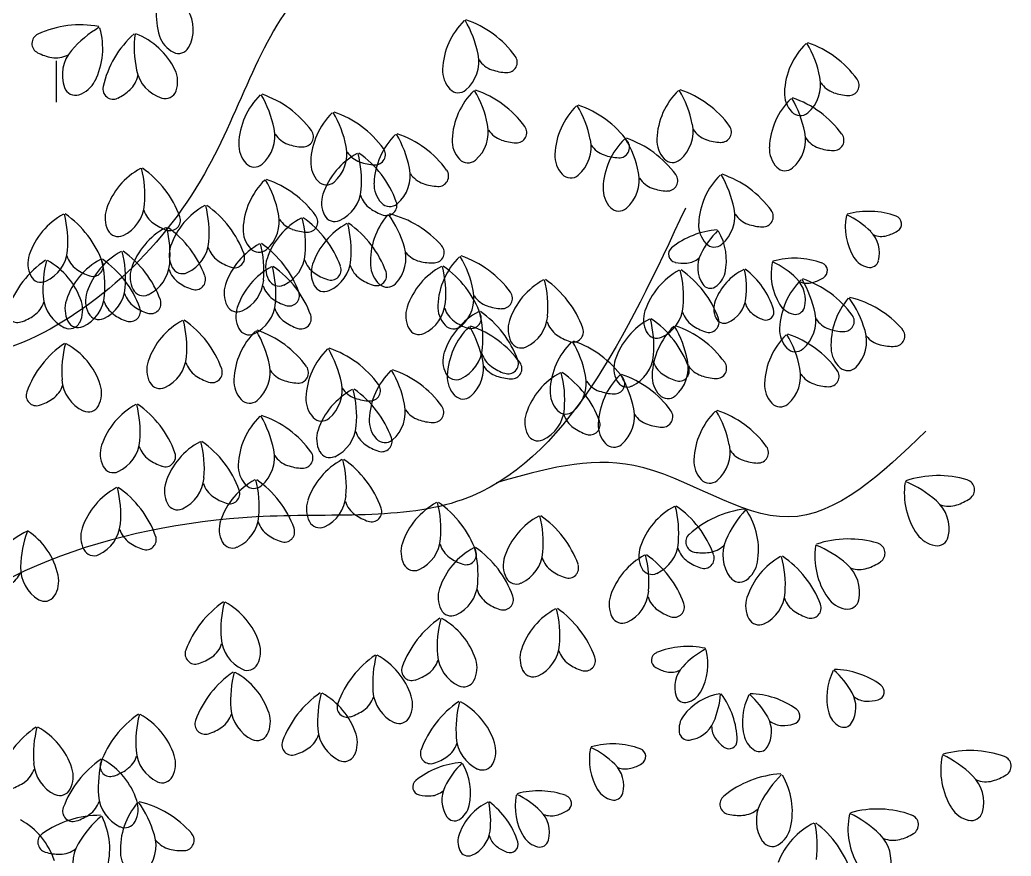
# Model space of a CAD drawing. Header units: millimetres. Extents: x 87938 to 265635, y 330093 to 434310.
# Drawn here: x 137250 to 138398, y 386472 to 387440 of the extents above; entities that cross this region are included whole.
import ezdxf

# ---------------------------------------------------------------- set-up
doc = ezdxf.new("R2010")
doc.units = ezdxf.units.MM

# ---------------------------------------------------------------- blocks, each defined once
blk = doc.blocks.new('A$C375B4AEE')
blk.add_line((8821.3, 5821.5), (8821.6, 5869.7))
for centre, radius, start, end in [((9020.6, 5923.5), 83.7, 154.4733, 197.621), ((8936.5, 5905.9), 43.4, 331.0307, 31.4092), ((9352.3, 5856.3), 83.7, 134.4245, 177.5723), ((9185.5, 5852.2), 126.8, 11.3604, 30.4932), ((9258.1, 5806), 117.2, 36.0049, 71.2807), ((8849, 5794), 117.2, 79.5426, 114.8184), ((8935, 5798.9), 126.8, 120.3301, 139.4629), ((8791.3, 5883.9), 83.7, 333.251, 16.3988), ((8804.8, 5889.6), 11.9, 114.8184, 243.748), ((8989.7, 5813.8), 117.2, 131.9815, 167.2572), ((9038.2, 5885), 126.8, 172.7689, 191.9017), ((8883.2, 5822.9), 83.7, 25.6899, 68.8377), ((8971.2, 5907.8), 31.8, 197.6211, 243.0365), ((8871.6, 5853.2), 43.4, 139.4629, 199.8414), ((8962.8, 5891.4), 13.3, 243.0365, 331.0308), ((9748.3, 5829.7), 83.7, 134.4245, 177.5723), ((9581.5, 5825.6), 126.8, 11.3604, 30.4932), ((9654.1, 5779.4), 117.2, 36.0049, 71.2807), ((8826, 5931.5), 58.9, 243.313, 260.2002), ((8821, 5902.6), 29.6, 260.2002, 297.0399), ((9267.3, 5868.6), 43.4, 310.982, 11.3604), ((9335.5, 5887.1), 29.6, 213.7834, 250.6231), ((9343.3, 5867.9), 11.9, 267.0753, 36.0051), ((8956.5, 5867.7), 43.4, 191.9017, 252.2802), ((8930, 5845.4), 31.8, 340.2745, 25.6899), ((9300.5, 5858.5), 31.8, 177.5723, 222.9878), ((9345.2, 5914.8), 58.9, 250.6231, 267.5103), ((8837.6, 5860.5), 31.8, 287.8356, 333.2509), ((8886.5, 5857.8), 29.6, 312.6391, 349.4788), ((9663.3, 5842), 43.4, 310.9819, 11.3604), ((9739.3, 5841.3), 11.9, 267.0755, 36.0051), ((8843.3, 5843), 13.3, 199.8412, 287.8355), ((8887, 5837), 11.9, 167.2572, 296.1869), ((8866.7, 5879.4), 58.9, 295.7519, 312.6391), ((8947.4, 5839.1), 13.3, 252.2802, 340.2746), ((9287, 5845.9), 13.3, 222.9877, 310.9819), ((9363.4, 5775), 83.7, 134.4245, 177.5723), ((9196.5, 5770.8), 126.8, 11.3604, 30.4932), ((9269.1, 5724.6), 117.2, 36.0049, 71.2807), ((9600.5, 5775.5), 83.7, 134.4245, 177.5723), ((9433.7, 5771.3), 126.8, 11.3604, 30.4932), ((9506.3, 5725.1), 117.2, 36.0049, 71.2807), ((9731.5, 5860.6), 29.6, 213.7834, 250.6231), ((9116.1, 5770.2), 83.7, 134.4245, 177.5723), ((8949.2, 5766), 126.8, 11.3604, 30.4932), ((9021.9, 5719.8), 117.2, 36.0049, 71.2807), ((9730.9, 5765.9), 83.7, 134.4245, 177.5723), ((9696.5, 5831.9), 31.8, 177.5723, 222.9878), ((9564, 5761.8), 126.8, 11.3604, 30.4932), ((9636.6, 5715.6), 117.2, 36.0049, 71.2807), ((9741.2, 5888.2), 58.9, 250.6231, 267.5103), ((9482.4, 5757.6), 83.7, 134.4245, 177.5723), ((9315.5, 5753.5), 126.8, 11.3604, 30.4932), ((9388.2, 5707.3), 117.2, 36.0049, 71.2807), ((9199.5, 5749.5), 83.7, 134.4245, 177.5723), ((9032.7, 5745.3), 126.8, 11.3604, 30.4932), ((9105.3, 5699.1), 117.2, 36.0049, 71.2807), ((9683, 5819.4), 13.3, 222.9877, 310.982), ((9031.1, 5782.5), 43.4, 310.9819, 11.3604), ((9107.1, 5781.7), 11.9, 267.0754, 36.005), ((9278.3, 5787.3), 43.4, 310.982, 11.3604), ((9346.5, 5805.8), 29.6, 213.7834, 250.6231), ((9354.3, 5786.5), 11.9, 267.0753, 36.0051), ((9515.5, 5787.8), 43.4, 310.9819, 11.3604), ((9583.7, 5806.3), 29.6, 213.7834, 250.6231), ((9591.5, 5787), 11.9, 267.0755, 36.0051), ((9099.3, 5801), 29.6, 213.7834, 250.6231), ((9272.9, 5724.4), 83.7, 134.4245, 177.5723), ((9106, 5720.3), 126.8, 11.3604, 30.4932), ((9178.6, 5674.1), 117.2, 36.0049, 71.2807), ((9311.5, 5777.2), 31.8, 177.5723, 222.9878), ((9356.3, 5833.4), 58.9, 250.6231, 267.5103), ((9397.4, 5769.9), 43.4, 310.982, 11.3604), ((9538.2, 5719.2), 83.7, 134.4245, 177.5723), ((9371.4, 5715), 126.8, 11.3604, 30.4932), ((9444, 5668.8), 117.2, 36.0049, 71.2807), ((9548.7, 5777.7), 31.8, 177.5723, 222.9878), ((9593.4, 5833.9), 58.9, 250.6231, 267.5103), ((9645.8, 5778.2), 43.4, 310.9819, 11.3604), ((9714, 5796.7), 29.6, 213.7834, 250.6231), ((9721.8, 5777.5), 11.9, 267.0755, 36.0051), ((9064.3, 5772.4), 31.8, 177.5723, 222.9877), ((9109, 5828.6), 58.9, 250.6231, 267.5103), ((9114.5, 5761.8), 43.4, 310.9819, 11.3604), ((9190.5, 5761), 11.9, 267.0753, 36.0051), ((9465.6, 5788.4), 29.6, 213.7834, 250.6231), ((9473.4, 5769.2), 11.9, 267.0755, 36.0051), ((9679, 5768.1), 31.8, 177.5723, 222.9878), ((9723.8, 5824.4), 58.9, 250.6231, 267.5103), ((9209.4, 5688.5), 83.7, 118.3446, 161.4923), ((9182.7, 5780.3), 29.6, 213.7834, 250.6231), ((9047.9, 5730.8), 126.8, 355.2805, 14.4133), ((9104.9, 5666.3), 117.2, 19.925, 55.2007), ((9298, 5764.6), 13.3, 222.9877, 310.9819), ((9430.6, 5759.8), 31.8, 177.5723, 222.9878), ((9475.3, 5816.1), 58.9, 250.6231, 267.5103), ((9535.2, 5765.1), 13.3, 222.9877, 310.982), ((8958.6, 5671.2), 83.7, 118.3446, 161.4923), ((8797.1, 5713.5), 126.8, 355.2805, 14.4133), ((8854.1, 5649), 117.2, 19.925, 55.2007), ((9050.8, 5759.8), 13.3, 222.9876, 310.9819), ((9147.7, 5751.7), 31.8, 177.5723, 222.9877), ((9192.4, 5807.9), 58.9, 250.6231, 267.5103), ((9187.8, 5736.7), 43.4, 310.982, 11.3604), ((9263.8, 5736), 11.9, 267.0753, 36.0051), ((9665.5, 5755.5), 13.3, 222.9877, 310.982), ((9121.2, 5671.5), 83.7, 134.4245, 177.5723), ((8954.3, 5667.3), 126.8, 11.3604, 30.4932), ((9027, 5621.2), 117.2, 36.0049, 71.2807), ((9256, 5755.3), 29.6, 213.7834, 250.6231), ((9417.1, 5747.2), 13.3, 222.9877, 310.9819), ((9453.2, 5731.5), 43.4, 310.9819, 11.3604), ((9521.4, 5750), 29.6, 213.7834, 250.6231), ((9529.2, 5730.7), 11.9, 267.0755, 36.0051), ((9649, 5677.5), 83.7, 134.4245, 177.5723), ((9482.1, 5673.4), 126.8, 11.3604, 30.4932), ((9554.8, 5627.2), 117.2, 36.0049, 71.2807), ((9134.2, 5739.1), 13.3, 222.9876, 310.9819), ((9131.1, 5723.9), 43.4, 294.902, 355.2805), ((9221, 5726.6), 31.8, 177.5723, 222.9878), ((9265.8, 5782.9), 58.9, 250.6231, 267.5103), ((9486.4, 5721.4), 31.8, 177.5723, 222.9878), ((9531.1, 5777.6), 58.9, 250.6231, 267.5103), ((9160.2, 5705), 31.8, 161.4923, 206.9078), ((9201.8, 5722.8), 29.6, 197.7034, 234.5432), ((8909.4, 5687.7), 31.8, 161.4923, 206.9078), ((8880.2, 5706.6), 43.4, 294.902, 355.2805), ((8950.9, 5705.5), 29.6, 197.7034, 234.5432), ((9033, 5628.2), 83.7, 118.3446, 161.4923), ((8871.5, 5670.4), 126.8, 355.2805, 14.4133), ((8928.5, 5605.9), 117.2, 19.925, 55.2007), ((9218.8, 5746.7), 58.9, 234.5431, 251.4304), ((9207.5, 5714.1), 13.3, 222.9877, 310.9819), ((9203.9, 5702.2), 11.9, 250.9954, 19.9249), ((9472.9, 5708.8), 13.3, 222.9877, 310.982), ((9563.9, 5689.8), 43.4, 310.9819, 11.3604), ((8869.2, 5618.2), 83.7, 118.3446, 161.4923), ((8707.7, 5660.4), 126.8, 355.2804, 14.4133), ((8764.7, 5595.9), 117.2, 19.925, 55.2007), ((8953.1, 5684.8), 11.9, 250.9953, 19.9249), ((9036.2, 5683.8), 43.4, 310.9819, 11.3604), ((9144.7, 5613.8), 83.7, 118.3446, 161.4923), ((9104.4, 5702.3), 29.6, 213.7834, 250.6231), ((8983.2, 5656.1), 126.8, 355.2804, 14.4133), ((9040.2, 5591.6), 117.2, 19.925, 55.2008), ((9112.2, 5683), 11.9, 267.0754, 36.005), ((9143.8, 5696.7), 13.3, 206.9077, 294.902), ((9268.7, 5636.8), 83.7, 139.5157, 182.6636), ((9102.9, 5617.8), 126.8, 16.4517, 35.5845), ((9179.4, 5578.3), 117.2, 41.0962, 76.3719), ((9632.2, 5708.3), 29.6, 213.7834, 250.6231), ((9639.9, 5689.1), 11.9, 267.0755, 36.0051), ((9802.1, 5677), 66.9, 168.5702, 211.718), ((9693.5, 5599.4), 101.5, 45.5062, 64.6389), ((9762.3, 5601.4), 93.8, 70.1507, 105.4264), ((9790.9, 5680.6), 9.54, 301.2212, 70.1508), ((8987.6, 5602.6), 83.7, 118.3446, 161.4923), ((8967.9, 5729.4), 58.9, 234.5431, 251.4303), ((8826.2, 5644.9), 126.8, 355.2805, 14.4133), ((8883.2, 5580.4), 117.2, 19.925, 55.2007), ((9069.4, 5673.7), 31.8, 177.5723, 222.9877), ((9114.1, 5729.9), 58.9, 250.6231, 267.5103), ((9197.5, 5607.3), 83.7, 118.3446, 161.4923), ((9036, 5649.6), 126.8, 355.2805, 14.4133), ((9093, 5585.1), 117.2, 19.925, 55.2007), ((9592.9, 5580), 93.8, 93.6396, 128.9154), ((9597.1, 5679.7), 31.8, 177.5723, 222.9878), ((9641.9, 5736), 58.9, 250.6231, 267.5103), ((8892.9, 5679.3), 13.3, 206.9077, 294.9021), ((9658.7, 5600.5), 101.5, 134.427, 153.5598), ((9530.6, 5638.4), 66.9, 347.348, 30.4958), ((9740.2, 5647), 34.7, 345.1277, 45.5062), ((9777.1, 5689.9), 23.7, 247.9292, 284.7688), ((9771.1, 5712.6), 47.1, 284.7688, 301.656), ((8983.8, 5644.7), 31.8, 161.4923, 206.9078), ((8954.7, 5663.6), 43.4, 294.902, 355.2805), ((9025.4, 5662.5), 29.6, 197.7034, 234.5432), ((9096.5, 5583.8), 83.7, 118.3446, 161.4923), ((9055.9, 5661.1), 13.3, 222.9876, 310.9819), ((8935, 5626.1), 126.8, 355.2805, 14.4133), ((8992, 5561.6), 117.2, 19.925, 55.2007), ((9182.9, 5641.5), 43.4, 316.0732, 16.4518), ((9258.7, 5647.5), 11.9, 272.1667, 41.0958), ((9540, 5645.5), 9.54, 128.9153, 257.8448), ((9583.6, 5667.1), 13.3, 222.9877, 310.982), ((8820, 5634.7), 31.8, 161.4923, 206.9078), ((8790.9, 5653.6), 43.4, 294.902, 355.2806), ((8912.2, 5565.8), 83.7, 118.3446, 161.4923), ((8861.6, 5652.5), 29.6, 197.7032, 234.5431), ((8936.1, 5575), 83.7, 118.3446, 161.4923), ((8750.7, 5608), 126.8, 355.2805, 14.4133), ((8807.7, 5543.5), 117.2, 19.925, 55.2007), ((8774.6, 5617.2), 126.8, 355.2805, 14.4133), ((8831.6, 5552.7), 117.2, 19.925, 55.2007), ((9027.5, 5641.8), 11.9, 250.9953, 19.9249), ((9095.5, 5630.3), 31.8, 161.4923, 206.9078), ((9066.4, 5649.2), 43.4, 294.902, 355.2806), ((9137.1, 5648.1), 29.6, 197.7035, 234.5431), ((9119.2, 5642.7), 43.4, 294.902, 355.2805), ((9249.3, 5666), 29.6, 218.8745, 255.7144), ((9346.8, 5582.8), 83.7, 134.4245, 177.5723), ((9179.9, 5578.7), 126.8, 11.3605, 30.4932), ((9252.6, 5532.5), 117.2, 36.0049, 71.2807), ((9550, 5658.8), 23.7, 274.2972, 311.1369), ((9598.9, 5630.2), 34.7, 153.5598, 213.9383), ((9676.4, 5547.1), 93.8, 70.1507, 105.4264), ((9766.8, 5655.2), 25.4, 211.718, 257.1334), ((8875, 5541.9), 117.2, 124.4099, 159.6857), ((8932.5, 5606), 126.8, 165.1974, 184.3302), ((8770.7, 5564.8), 83.7, 18.1183, 61.2661), ((8878.6, 5676.3), 58.9, 234.5431, 251.4303), ((8863.7, 5631.8), 11.9, 250.9955, 19.9253), ((8938.4, 5619.1), 31.8, 161.4923, 206.9078), ((8909.3, 5638), 43.4, 294.902, 355.2806), ((8980, 5636.9), 29.6, 197.7035, 234.5431), ((8967.3, 5636.3), 13.3, 206.9077, 294.9021), ((9042.4, 5686.3), 58.9, 234.5431, 251.4304), ((9110.2, 5557.3), 83.7, 118.3446, 161.4923), ((8948.7, 5599.6), 126.8, 355.2805, 14.4133), ((9005.7, 5535.1), 117.2, 19.925, 55.2007), ((9148.3, 5623.8), 31.8, 161.4923, 206.9078), ((9139.2, 5627.4), 11.9, 250.9956, 19.9253), ((9189.9, 5641.6), 29.6, 197.7034, 234.5432), ((9216.9, 5634.3), 31.8, 182.6636, 228.0789), ((9307, 5557.7), 83.7, 118.3446, 161.4923), ((9256.5, 5694.4), 58.9, 255.7143, 272.6015), ((9145.6, 5599.9), 126.8, 355.2805, 14.4133), ((9202.6, 5535.4), 117.2, 19.925, 55.2007), ((9548.3, 5682.1), 47.1, 257.41, 274.2972), ((9647.1, 5567.8), 66.9, 116.1314, 159.2792), ((9519.3, 5606.5), 101.5, 353.0673, 12.2001), ((9562.9, 5553.2), 93.8, 17.7117, 52.9875), ((9716.1, 5622.8), 66.9, 168.5702, 211.718), ((9607.5, 5545.1), 101.5, 45.5062, 64.6389), ((9705, 5626.4), 9.54, 301.2212, 70.1508), ((9763.5, 5640.8), 10.7, 257.1336, 345.1276), ((8803.5, 5626.3), 13.3, 206.908, 294.9021), ((8982.2, 5616.2), 11.9, 250.9955, 19.9253), ((9154.1, 5672), 58.9, 234.5431, 251.4304), ((9206.9, 5665.5), 58.9, 234.5431, 251.4304), ((9192, 5621), 11.9, 250.9954, 19.9249), ((9321, 5519.9), 117.2, 19.925, 55.2007), ((9582.5, 5553.3), 83.7, 118.3446, 161.4923), ((9421.1, 5595.6), 126.8, 355.2805, 14.4133), ((9478.1, 5531.1), 117.2, 19.925, 55.2007), ((9571.1, 5629.4), 25.4, 301.9326, 347.3479), ((9654.3, 5592.7), 34.7, 345.1277, 45.5062), ((9575.9, 5552.1), 126.8, 11.3605, 30.4933), ((9648.5, 5505.9), 117.2, 36.0049, 71.2807), ((9685.2, 5658.3), 47.1, 284.7688, 301.656), ((8857.8, 5610.3), 43.4, 294.902, 355.2805), ((8922, 5610.8), 13.3, 206.908, 294.9021), ((8997, 5660.8), 58.9, 234.5431, 251.4304), ((9047.3, 5600.3), 31.8, 161.4923, 206.9078), ((9018.2, 5619.2), 43.4, 294.902, 355.2805), ((9088.9, 5618.1), 29.6, 197.7034, 234.5432), ((9079, 5622), 13.3, 206.908, 294.902), ((9131.8, 5615.5), 13.3, 206.9077, 294.902), ((9204.6, 5620.6), 13.3, 228.079, 316.0733), ((9425.5, 5542.1), 83.7, 118.3446, 161.4923), ((9264, 5584.4), 126.8, 355.2805, 14.4133), ((9578.9, 5616.8), 10.7, 213.9381, 301.9324), ((9742.8, 5556.2), 83.7, 134.4245, 177.5723), ((9691.2, 5635.6), 23.7, 247.9292, 284.7688), ((8849.3, 5599.7), 43.4, 184.3302, 244.7087), ((8833.9, 5601.2), 43.4, 294.902, 355.2806), ((8886.9, 5591.4), 31.8, 161.4923, 206.9078), ((8928.5, 5609.2), 29.6, 197.7034, 234.5432), ((9105.9, 5642), 58.9, 234.5431, 251.4304), ((9091, 5597.5), 11.9, 250.9953, 19.9249), ((9261.7, 5595.1), 43.4, 310.982, 11.3605), ((9330, 5613.6), 29.6, 213.7835, 250.623), ((9337.7, 5594.4), 11.9, 267.0753, 36.0051), ((9585.6, 5598.4), 34.7, 292.6888, 353.0673), ((9802.3, 5540.1), 83.7, 139.5158, 182.6636), ((9636.5, 5521.2), 126.8, 16.4517, 35.5845), ((9713, 5481.6), 117.2, 41.0962, 76.3719), ((8776.3, 5578.4), 11.9, 159.6854, 288.6153), ((8778.6, 5599.1), 29.6, 305.0674, 341.9073), ((8863, 5582.3), 31.8, 161.4923, 206.9078), ((8820, 5581), 31.8, 332.7028, 18.1184), ((8904.6, 5600.1), 29.6, 197.7035, 234.5431), ((8906.7, 5579.4), 11.9, 250.9955, 19.9253), ((8945.5, 5633.1), 58.9, 234.5431, 251.4303), ((8930.6, 5588.6), 11.9, 250.9953, 19.9249), ((9030.8, 5592), 13.3, 206.9077, 294.9021), ((9061, 5573.8), 31.8, 161.4923, 206.9078), ((9031.9, 5592.7), 43.4, 294.902, 355.2806), ((9102.6, 5591.6), 29.6, 197.7035, 234.5431), ((9257.8, 5574.2), 31.8, 161.4923, 206.9078), ((9228.7, 5593.1), 43.4, 294.902, 355.2805), ((9294.9, 5585), 31.8, 177.5724, 222.9878), ((9299.4, 5592), 29.6, 197.7034, 234.5432), ((9339.7, 5641.3), 58.9, 250.6231, 267.5103), ((9504.2, 5588.7), 43.4, 294.902, 355.2805), ((9608.3, 5582.4), 25.4, 159.2791, 204.6945), ((9642.1, 5595.4), 23.7, 195.4903, 232.3299), ((9643.1, 5578.8), 9.54, 248.7821, 17.7116), ((9680.8, 5600.9), 25.4, 211.718, 257.1334), ((9677.5, 5586.6), 10.7, 257.1336, 345.1276), ((8761.7, 5623), 58.9, 288.1803, 305.0675), ((8870.5, 5583.1), 13.3, 206.9077, 294.9021), ((8921.6, 5623.9), 58.9, 234.5431, 251.4304), ((9104.7, 5570.9), 11.9, 250.9956, 19.9253), ((9350, 5505.3), 83.7, 118.3446, 161.4923), ((9301.6, 5571.3), 11.9, 250.9954, 19.9249), ((9188.6, 5547.5), 126.8, 355.2805, 14.4133), ((9245.6, 5483), 117.2, 19.925, 55.2007), ((9347.2, 5577.5), 43.4, 294.902, 355.2805), ((9548.1, 5496.8), 83.7, 118.3446, 161.4923), ((9533.3, 5569.8), 31.8, 161.4923, 206.9078), ((9386.6, 5539.1), 126.8, 355.2805, 14.4133), ((9443.6, 5474.6), 117.2, 19.925, 55.2007), ((9574.9, 5587.6), 29.6, 197.7034, 234.5431), ((9577.1, 5566.9), 11.9, 250.9954, 19.925), ((9594.9, 5576.3), 10.7, 204.6944, 292.6889), ((9656.4, 5613.9), 47.1, 232.33, 249.2172), ((9657.7, 5568.5), 43.4, 310.9819, 11.3605), ((9725.9, 5587.1), 29.6, 213.7835, 250.623), ((9733.7, 5567.8), 11.9, 267.0755, 36.0051), ((8836.4, 5572.5), 13.3, 244.7085, 332.7027), ((8846.5, 5573.9), 13.3, 206.908, 294.9021), ((9007, 5495.1), 83.7, 118.3446, 161.4923), ((8845.6, 5537.3), 126.8, 355.2805, 14.4133), ((8902.6, 5472.8), 117.2, 19.925, 55.2007), ((9044.6, 5565.5), 13.3, 206.908, 294.9021), ((9119.6, 5615.5), 58.9, 234.5431, 251.4304), ((9241.4, 5565.8), 13.3, 206.9077, 294.902), ((9281.4, 5572.4), 13.3, 222.988, 310.9819), ((9357.8, 5501.5), 83.7, 134.4245, 177.5723), ((9316.4, 5615.8), 58.9, 234.5431, 251.4304), ((9190.9, 5497.3), 126.8, 11.3605, 30.4933), ((9263.6, 5451.2), 117.2, 36.0049, 71.2807), ((9376.3, 5558.6), 31.8, 161.4923, 206.9078), ((9417.9, 5576.4), 29.6, 197.7034, 234.5432), ((9420, 5555.7), 11.9, 250.9954, 19.9249), ((9595, 5502), 83.7, 134.4245, 177.5723), ((9428.1, 5497.8), 126.8, 11.3605, 30.4933), ((9500.7, 5451.6), 117.2, 36.0049, 71.2807), ((9591.9, 5611.5), 58.9, 234.5431, 251.4304), ((9690.9, 5558.4), 31.8, 177.5724, 222.9878), ((9735.7, 5614.7), 58.9, 250.6231, 267.5103), ((9792.3, 5550.8), 11.9, 272.1665, 41.0962), ((9110.5, 5496.7), 83.7, 134.4245, 177.5723), ((8943.7, 5492.5), 126.8, 11.3605, 30.4933), ((9016.3, 5446.4), 117.2, 36.0049, 71.2807), ((9434.9, 5600.3), 58.9, 234.5431, 251.4304), ((9516.9, 5561.5), 13.3, 206.9076, 294.9022), ((9725.3, 5492.4), 83.7, 134.4245, 177.5723), ((9558.4, 5488.3), 126.8, 11.3605, 30.4933), ((9631.1, 5442.1), 117.2, 36.0049, 71.2807), ((9716.5, 5544.8), 43.4, 316.0732, 16.4517), ((9782.8, 5569.3), 29.6, 218.8746, 255.7143), ((8896.8, 5445.5), 117.2, 124.4099, 159.6857), ((8954.3, 5509.6), 126.8, 165.1974, 184.3302), ((8792.5, 5468.4), 83.7, 18.1183, 61.2661), ((9194, 5476), 83.7, 134.4245, 177.5723), ((9027.1, 5471.8), 126.8, 11.3605, 30.4933), ((9099.7, 5425.6), 117.2, 36.0049, 71.2807), ((9271.7, 5540.7), 43.4, 294.902, 355.2805), ((9359.8, 5550.2), 13.3, 206.9077, 294.902), ((9476.8, 5484.1), 83.7, 134.4245, 177.5723), ((9310, 5480), 126.8, 11.3605, 30.4933), ((9382.6, 5433.8), 117.2, 36.0049, 71.2807), ((9677.4, 5545.9), 13.3, 222.988, 310.982), ((9750.5, 5537.7), 31.8, 182.6635, 228.079), ((9790.1, 5597.7), 58.9, 255.7144, 272.6015), ((8928.7, 5530.4), 43.4, 294.902, 355.2806), ((9300.8, 5521.8), 31.8, 161.4923, 206.9078), ((9342.4, 5539.6), 29.6, 197.7034, 234.5432), ((9469.8, 5532.2), 43.4, 294.902, 355.2805), ((8957.8, 5511.5), 31.8, 161.4923, 206.9078), ((8999.4, 5529.3), 29.6, 197.7035, 234.5431), ((9001.6, 5508.7), 11.9, 250.9955, 19.9253), ((9025.5, 5509), 43.4, 310.9819, 11.3605), ((9101.5, 5508.2), 11.9, 267.0753, 36.0051), ((9272.8, 5513.8), 43.4, 310.982, 11.3605), ((9341, 5532.3), 29.6, 213.7835, 250.623), ((9359.4, 5563.4), 58.9, 234.5431, 251.4304), ((9344.6, 5518.9), 11.9, 250.9954, 19.9249), ((9348.7, 5513), 11.9, 267.0753, 36.0051), ((9498.9, 5513.3), 31.8, 161.4923, 206.9078), ((9540.4, 5531.1), 29.6, 197.7034, 234.5431), ((9509.9, 5514.3), 43.4, 310.9819, 11.3605), ((9542.6, 5510.4), 11.9, 250.9954, 19.925), ((9578.1, 5532.8), 29.6, 213.7835, 250.623), ((9585.9, 5513.5), 11.9, 267.0755, 36.0051), ((9640.2, 5504.7), 43.4, 310.9819, 11.3605), ((9738.2, 5524), 13.3, 228.0789, 316.0734), ((9016.4, 5553.2), 58.9, 234.5431, 251.4304), ((9093.7, 5527.5), 29.6, 213.7835, 250.623), ((9267.3, 5450.9), 83.7, 134.4245, 177.5723), ((9100.4, 5446.8), 126.8, 11.3605, 30.4933), ((9173.1, 5400.6), 117.2, 36.0049, 71.2807), ((9284.4, 5513.4), 13.3, 206.9077, 294.902), ((9305.9, 5503.7), 31.8, 177.5724, 222.9878), ((9350.7, 5560), 58.9, 250.6231, 267.5103), ((9444.9, 5434.6), 83.7, 118.3446, 161.4924), ((9283.4, 5476.8), 126.8, 355.2805, 14.4133), ((9340.4, 5412.3), 117.2, 19.925, 55.2007), ((9391.8, 5496.4), 43.4, 310.9819, 11.3605), ((9532.7, 5445.7), 83.7, 134.4245, 177.5723), ((9467.8, 5495.7), 11.9, 267.0755, 36.0051), ((9365.8, 5441.5), 126.8, 11.3605, 30.4933), ((9438.4, 5395.3), 117.2, 36.0049, 71.2807), ((9543.1, 5504.2), 31.8, 177.5724, 222.9878), ((9557.4, 5555), 58.9, 234.5431, 251.4304), ((9587.9, 5560.4), 58.9, 250.6231, 267.5103), ((9708.5, 5523.2), 29.6, 213.7835, 250.623), ((9716.2, 5504), 11.9, 267.0755, 36.0051), ((8800.4, 5502.7), 29.6, 305.0674, 341.9073), ((8871, 5503.3), 43.4, 184.3302, 244.7087), ((8841.8, 5484.6), 31.8, 332.7028, 18.1184), ((8941.4, 5503.2), 13.3, 206.908, 294.9021), ((9058.7, 5498.9), 31.8, 177.5724, 222.9877), ((9103.4, 5555.2), 58.9, 250.6231, 267.5103), ((9108.9, 5488.3), 43.4, 310.982, 11.3605), ((9177.1, 5506.8), 29.6, 213.7835, 250.623), ((9184.9, 5487.5), 11.9, 267.0753, 36.0051), ((9460, 5514.9), 29.6, 213.7835, 250.623), ((9482.4, 5505), 13.3, 206.9076, 294.9022), ((9673.4, 5494.6), 31.8, 177.5724, 222.9878), ((9718.2, 5550.9), 58.9, 250.6231, 267.5103), ((8798.1, 5482), 11.9, 159.6854, 288.6153), ((8783.5, 5526.6), 58.9, 288.1803, 305.0675), ((9142.1, 5478.2), 31.8, 177.5724, 222.9878), ((9203.8, 5415.1), 83.7, 118.3446, 161.4923), ((9042.4, 5457.3), 126.8, 355.2805, 14.4133), ((9099.4, 5392.8), 117.2, 19.925, 55.2007), ((9186.9, 5534.4), 58.9, 250.6231, 267.5103), ((9292.5, 5491.1), 13.3, 222.988, 310.9819), ((9425, 5486.3), 31.8, 177.5724, 222.9878), ((9469.7, 5542.6), 58.9, 250.6231, 267.5103), ((9529.6, 5491.6), 13.3, 222.988, 310.982), ((8858.2, 5476.1), 13.3, 244.7085, 332.7027), ((8953, 5397.7), 83.7, 118.3446, 161.4923), ((8791.5, 5440), 126.8, 355.2805, 14.4133), ((8848.5, 5375.5), 117.2, 19.925, 55.2007), ((9045.2, 5486.3), 13.3, 222.9879, 310.9819), ((9182.2, 5463.2), 43.4, 310.982, 11.3605), ((9258.2, 5462.5), 11.9, 267.0753, 36.0051), ((9659.9, 5482), 13.3, 222.988, 310.982), ((9115.6, 5398), 83.7, 134.4245, 177.5723), ((8948.8, 5393.9), 126.8, 11.3605, 30.4933), ((9021.4, 5347.7), 117.2, 36.0049, 71.2807), ((9128.6, 5465.6), 13.3, 222.988, 310.9819), ((9250.5, 5481.8), 29.6, 213.7835, 250.623), ((9395.7, 5451), 31.8, 161.4924, 206.9078), ((9366.6, 5469.9), 43.4, 294.902, 355.2805), ((9411.5, 5473.7), 13.3, 222.988, 310.982), ((9437.3, 5468.8), 29.6, 197.7034, 234.5431), ((9447.6, 5458), 43.4, 310.9819, 11.3605), ((9515.8, 5476.5), 29.6, 213.7835, 250.623), ((9523.6, 5457.2), 11.9, 267.0755, 36.0051), ((9643.4, 5404), 83.7, 134.4245, 177.5723), ((9476.5, 5399.9), 126.8, 11.3605, 30.4933), ((9549.2, 5353.7), 117.2, 36.0049, 71.2807), ((9125.5, 5450.4), 43.4, 294.902, 355.2806), ((9215.4, 5453.1), 31.8, 177.5724, 222.9878), ((9260.2, 5509.4), 58.9, 250.6231, 267.5103), ((9454.3, 5492.7), 58.9, 234.5431, 251.4303), ((9439.4, 5448.2), 11.9, 250.9954, 19.9249), ((9480.8, 5447.9), 31.8, 177.5724, 222.9878), ((9525.6, 5504.1), 58.9, 250.6231, 267.5103), ((9154.6, 5431.5), 31.8, 161.4923, 206.9078), ((9196.2, 5449.3), 29.6, 197.7035, 234.5431), ((9198.4, 5428.7), 11.9, 250.9956, 19.9253), ((9379.2, 5442.7), 13.3, 206.9079, 294.9019), ((8903.8, 5414.2), 31.8, 161.4923, 206.9078), ((8874.7, 5433.1), 43.4, 294.902, 355.2806), ((8945.4, 5432), 29.6, 197.7035, 234.5431), ((9027.4, 5354.7), 83.7, 118.3446, 161.4923), ((8865.9, 5397), 126.8, 355.2805, 14.4133), ((8922.9, 5332.4), 117.2, 19.925, 55.2007), ((9213.2, 5473.2), 58.9, 234.5431, 251.4304), ((9201.9, 5440.6), 13.3, 222.988, 310.9819), ((9467.3, 5435.3), 13.3, 222.988, 310.982), ((9558.4, 5416.3), 43.4, 310.9819, 11.3605), ((9634.4, 5415.6), 11.9, 267.0755, 36.0051), ((8947.5, 5411.3), 11.9, 250.9955, 19.9253), ((9030.6, 5410.3), 43.4, 310.9819, 11.3605), ((9098.8, 5428.8), 29.6, 213.7835, 250.623), ((9106.6, 5409.6), 11.9, 267.0753, 36.0051), ((9138.2, 5423.2), 13.3, 206.908, 294.902), ((9626.6, 5434.8), 29.6, 213.7835, 250.623), ((8887.3, 5405.8), 13.3, 206.908, 294.9021), ((8962.4, 5455.9), 58.9, 234.5431, 251.4304), ((9063.8, 5400.2), 31.8, 177.5724, 222.9877), ((9108.5, 5456.5), 58.9, 250.6231, 267.5103), ((9191.9, 5333.9), 83.7, 118.3446, 161.4923), ((9030.4, 5376.1), 126.8, 355.2805, 14.4133), ((9087.4, 5311.6), 117.2, 19.925, 55.2007), ((9591.6, 5406.2), 31.8, 177.5724, 222.9878), ((9636.3, 5462.5), 58.9, 250.6231, 267.5103), ((8949.1, 5390.1), 43.4, 294.902, 355.2806), ((9842.6, 5271.9), 117.2, 73.1781, 108.4538), ((8930.5, 5301.5), 83.7, 118.3446, 161.4923), ((8769.1, 5343.7), 126.8, 355.2805, 14.4133), ((8826.1, 5279.2), 117.2, 19.925, 55.2007), ((8978.2, 5371.2), 31.8, 161.4923, 206.9078), ((9019.8, 5389), 29.6, 197.7035, 234.5431), ((9090.9, 5310.4), 83.7, 118.3446, 161.4923), ((9050.3, 5387.6), 13.3, 222.9879, 310.9819), ((8929.5, 5352.6), 126.8, 355.2805, 14.4133), ((8986.5, 5288.1), 117.2, 19.925, 55.2007), ((9578.1, 5393.6), 13.3, 222.988, 310.982), ((9887.3, 5368.9), 83.7, 171.5976, 214.7454), ((9756.8, 5264.8), 126.8, 48.5335, 67.6664), ((9873.1, 5372.7), 11.9, 304.2488, 73.178), ((9036.8, 5412.9), 58.9, 234.5431, 251.4304), ((9021.9, 5368.3), 11.9, 250.9955, 19.9253), ((9113.6, 5369.2), 43.4, 294.902, 355.2806), ((8961.7, 5362.8), 13.3, 206.908, 294.9021), ((9142.7, 5350.3), 31.8, 161.4923, 206.9078), ((9184.3, 5368.1), 29.6, 197.7035, 234.5431), ((9301.5, 5284.2), 83.7, 118.3446, 161.4923), ((9140, 5326.4), 126.8, 355.2805, 14.4133), ((9197, 5261.9), 117.2, 19.925, 55.2007), ((9577, 5279.8), 83.7, 118.3446, 161.4923), ((9415.5, 5322.1), 126.8, 355.2805, 14.4133), ((9472.5, 5257.6), 117.2, 19.925, 55.2007), ((9812.1, 5327.4), 43.4, 348.155, 48.5335), ((9855.3, 5383.3), 29.6, 250.9565, 287.7963), ((9846.3, 5411.2), 58.9, 287.7962, 304.6835), ((9012.6, 5345.7), 43.4, 294.902, 355.2806), ((9201.3, 5392), 58.9, 234.5431, 251.4304), ((9186.4, 5347.5), 11.9, 250.9956, 19.9253), ((9419.9, 5268.6), 83.7, 118.3446, 161.4923), ((9258.5, 5310.9), 126.8, 355.2805, 14.4133), ((9315.5, 5246.4), 117.2, 19.925, 55.2007), ((9632.6, 5233.9), 117.2, 96.667, 131.9428), ((9713.3, 5264), 126.8, 137.4545, 156.5873), ((9551, 5302.8), 83.7, 350.3754, 33.5232), ((8852.2, 5336.9), 43.4, 294.902, 355.2806), ((9041.7, 5326.8), 31.8, 161.4923, 206.9078), ((9083.3, 5344.6), 29.6, 197.7035, 234.5431), ((9126.2, 5342), 13.3, 206.908, 294.902), ((8837, 5226.7), 109.9, 116.6368, 154.6219), ((8906.5, 5280.6), 126.8, 159.5446, 178.6774), ((8743.7, 5256.6), 81.4, 12.1555, 57.2229), ((8881.3, 5318), 31.8, 161.4923, 206.9078), ((8922.9, 5335.8), 29.6, 197.7035, 234.5431), ((8925.1, 5315.1), 11.9, 250.9955, 19.9253), ((9100.3, 5368.5), 58.9, 234.5431, 251.4304), ((9085.4, 5324), 11.9, 250.9956, 19.9253), ((9562.3, 5312.3), 11.9, 131.9425, 260.8722), ((9844.6, 5339.4), 31.8, 214.7455, 260.1608), ((9841.5, 5321.2), 13.3, 260.1609, 348.1551), ((8939.9, 5359.6), 58.9, 234.5431, 251.4304), ((9025.3, 5318.5), 13.3, 206.908, 294.9021), ((9252.3, 5300.7), 31.8, 161.4923, 206.9078), ((9223.2, 5319.6), 43.4, 294.902, 355.2806), ((9293.9, 5318.5), 29.6, 197.7035, 234.5431), ((9527.8, 5296.3), 31.8, 161.4923, 206.9078), ((9498.7, 5315.2), 43.4, 294.902, 355.2806), ((9573.9, 5329.5), 29.6, 277.3245, 314.1644), ((9636.7, 5297.1), 43.4, 156.5873, 216.9658), ((9783.6, 5295.5), 83.7, 171.5976, 214.7454), ((9653.1, 5191.4), 126.8, 48.5335, 67.6664), ((9738.9, 5198.5), 117.2, 73.1781, 108.4538), ((9769.4, 5299.3), 11.9, 304.2488, 73.178), ((8864.9, 5309.6), 13.3, 206.908, 294.9021), ((9344.5, 5231.8), 83.7, 118.3446, 161.4923), ((9296, 5297.8), 11.9, 250.9956, 19.9253), ((9183, 5274), 126.8, 355.2805, 14.4133), ((9240, 5209.5), 117.2, 19.925, 55.2007), ((9370.7, 5285.1), 31.8, 161.4923, 206.9078), ((9341.6, 5304), 43.4, 294.902, 355.2806), ((9542.5, 5223.3), 83.7, 118.3446, 161.4923), ((9381, 5265.6), 126.8, 355.2805, 14.4133), ((9438, 5201.1), 117.2, 19.925, 55.2007), ((9569.4, 5314.1), 29.6, 197.7035, 234.543), ((9570.1, 5358.5), 58.9, 260.4374, 277.3246), ((9571.5, 5293.4), 11.9, 250.9956, 19.9253), ((9701.1, 5222.3), 83.7, 119.1588, 162.3066), ((9539, 5262.2), 126.8, 356.0947, 15.2275), ((9596.9, 5198.5), 117.2, 20.7392, 56.015), ((8823.1, 5282.6), 43.4, 178.6773, 239.0559), ((9235.8, 5292.3), 13.3, 206.908, 294.902), ((9310.9, 5342.3), 58.9, 234.5431, 251.4304), ((9412.3, 5302.9), 29.6, 197.7035, 234.543), ((9414.4, 5282.2), 11.9, 250.9956, 19.9253), ((9586.4, 5338), 58.9, 234.5431, 251.4304), ((9602.2, 5294.2), 31.8, 304.9599, 350.3755), ((9708.4, 5253.9), 43.4, 348.155, 48.5335), ((9742.6, 5337.8), 58.9, 287.7962, 304.6835), ((8752.7, 5288.9), 29.6, 299.4147, 336.2544), ((8792.2, 5266.8), 31.8, 327.05, 12.4654), ((9429.3, 5326.8), 58.9, 234.5431, 251.4304), ((9511.3, 5288), 13.3, 206.9079, 294.9022), ((9751.6, 5309.9), 29.6, 250.9565, 287.7963), ((9266.2, 5267.2), 43.4, 294.902, 355.2806), ((9354.3, 5276.8), 13.3, 206.908, 294.902), ((9612.7, 5279), 13.3, 216.9658, 304.9599), ((8807.7, 5256.8), 13.3, 239.0557, 327.0499), ((9295.3, 5248.3), 31.8, 161.4923, 206.9078), ((9336.8, 5266.1), 29.6, 197.7035, 234.5431), ((9339, 5245.4), 11.9, 250.9956, 19.9253), ((9493.3, 5239.8), 31.8, 161.4923, 206.9078), ((9464.2, 5258.7), 43.4, 294.902, 355.2806), ((9534.9, 5257.6), 29.6, 197.7035, 234.543), ((9622.2, 5256.5), 43.4, 295.7162, 356.0946), ((9081.1, 5146.1), 117.2, 124.4099, 159.6857), ((9138.5, 5210.3), 126.8, 165.1974, 184.3302), ((8976.7, 5169.1), 83.7, 18.1183, 61.2661), ((9353.8, 5289.9), 58.9, 234.5431, 251.4304), ((9537, 5236.9), 11.9, 250.9956, 19.9253), ((9651.6, 5238.1), 31.8, 162.3065, 207.722), ((9692.9, 5256.4), 29.6, 198.5178, 235.3575), ((9695.4, 5235.8), 11.9, 251.8097, 20.7395), ((9741, 5265.9), 31.8, 214.7455, 260.1608), ((9737.8, 5247.8), 13.3, 260.1609, 348.1551), ((9278.8, 5239.9), 13.3, 206.908, 294.902), ((9439.3, 5161.1), 83.7, 118.3446, 161.4923), ((9277.9, 5203.3), 126.8, 355.2805, 14.4133), ((9334.9, 5138.8), 117.2, 19.925, 55.2007), ((9551.9, 5281.5), 58.9, 234.5431, 251.4304), ((9709.6, 5280.6), 58.9, 235.3574, 252.2445), ((9331.8, 5127.1), 117.2, 124.4099, 159.6857), ((9389.2, 5191.2), 126.8, 165.1974, 184.3302), ((9227.5, 5150.1), 83.7, 18.1183, 61.2661), ((9476.8, 5231.5), 13.3, 206.9079, 294.9022), ((9635.3, 5229.5), 13.3, 207.7223, 295.7162), ((8984.6, 5203.3), 29.6, 305.0674, 341.9073), ((9055.3, 5204), 43.4, 184.3302, 244.7087), ((9026.1, 5185.3), 31.8, 332.7028, 18.1184), ((9361, 5196.5), 43.4, 294.902, 355.2806), ((9552.6, 5097.5), 93.8, 77.3926, 112.6683), ((8982.3, 5182.7), 11.9, 159.6854, 288.6153), ((9257.1, 5084.6), 117.2, 124.4099, 159.6857), ((9314.5, 5148.7), 126.8, 165.1974, 184.3302), ((9152.8, 5107.6), 83.7, 18.1183, 61.2661), ((9306, 5184.9), 43.4, 184.3302, 244.7086), ((9390.1, 5177.5), 31.8, 161.4923, 206.9078), ((9431.7, 5195.3), 29.6, 197.7035, 234.543), ((9520.1, 5175.2), 9.54, 112.6683, 241.5979), ((9621.5, 5098.8), 101.5, 118.18, 137.3128), ((9509.2, 5171), 66.9, 331.1009, 14.2488), ((8967.8, 5227.3), 58.9, 288.1803, 305.0675), ((9042.4, 5176.8), 13.3, 244.7085, 332.7027), ((9235.3, 5184.3), 29.6, 305.0674, 341.9073), ((9276.8, 5166.2), 31.8, 332.7028, 18.1184), ((9448.7, 5219.2), 58.9, 234.5431, 251.4304), ((9433.8, 5174.7), 11.9, 250.9956, 19.9253), ((9092.4, 5064.9), 117.2, 124.4099, 159.6857), ((9149.9, 5129), 126.8, 165.1974, 184.3302), ((8988.1, 5087.8), 83.7, 18.1183, 61.2661), ((9233, 5163.7), 11.9, 159.6855, 288.6153), ((9218.5, 5208.3), 58.9, 288.1803, 305.0675), ((9373.7, 5169.2), 13.3, 206.908, 294.902), ((9538.3, 5208), 47.1, 241.163, 258.0502), ((9533.5, 5185.1), 23.7, 258.0502, 294.8898), ((9572.4, 5144.1), 34.7, 137.3129, 197.6912), ((9780.6, 5132.1), 66.9, 152.3232, 195.4709), ((9654.5, 5088), 101.5, 29.2591, 48.3919), ((9721.2, 5070.7), 93.8, 53.9036, 89.1793), ((9293.2, 5157.8), 13.3, 244.7086, 332.7027), ((9770.8, 5138.7), 9.54, 284.9741, 53.9032), ((9193.2, 5040.7), 117.2, 124.4099, 159.6857), ((9250.7, 5104.8), 126.8, 165.1974, 184.3302), ((9088.9, 5063.7), 83.7, 18.1183, 61.2661), ((9231.3, 5142.4), 43.4, 184.3302, 244.7086), ((9601.2, 5070.6), 66.9, 99.8843, 143.0322), ((9545.5, 5151), 25.4, 285.6855, 331.101), ((9489.4, 5143.5), 101.5, 336.8202, 355.953), ((9516.3, 5080.1), 93.8, 1.4647, 36.7405), ((9682.9, 5104.1), 66.9, 152.3232, 195.4709), ((9556.9, 5059.9), 101.5, 29.2591, 48.3919), ((9623.5, 5042.6), 93.8, 53.9036, 89.1793), ((9712.8, 5120.6), 34.7, 328.8807, 29.2591), ((9158.3, 5121.2), 11.9, 159.6855, 288.6153), ((9160.6, 5141.8), 29.6, 305.0674, 341.9073), ((9202.1, 5123.7), 31.8, 332.7028, 18.1184), ((9353.6, 5030.7), 117.2, 124.4099, 159.6857), ((9411, 5094.8), 126.8, 165.1974, 184.3302), ((9249.3, 5053.7), 83.7, 18.1183, 61.2661), ((9549.5, 5136.8), 10.7, 197.6911, 285.6853), ((9760.2, 5151.5), 23.7, 231.6821, 268.5218), ((9760.8, 5174.9), 47.1, 268.5218, 285.409), ((8982.5, 5016), 117.2, 124.4099, 159.6857), ((9040, 5080.1), 126.8, 165.1974, 184.3302), ((8878.2, 5038.9), 83.7, 18.1183, 61.2661), ((8996, 5122.1), 29.6, 305.0674, 341.9073), ((9066.7, 5122.7), 43.4, 184.3302, 244.7087), ((9037.4, 5104), 31.8, 332.7028, 18.1184), ((9143.8, 5165.8), 58.9, 288.1803, 305.0675), ((9568, 5095.5), 25.4, 143.0322, 188.4475), ((9673.1, 5110.7), 9.54, 284.9741, 53.9032), ((9740.5, 5121.1), 25.4, 195.4709, 240.8865), ((8993.7, 5101.4), 11.9, 159.6854, 288.6153), ((9218.5, 5115.3), 13.3, 244.7086, 332.7027), ((9550.7, 5117.3), 34.7, 276.4418, 336.8203), ((9615.1, 5092.5), 34.7, 328.8807, 29.2591), ((9662.5, 5123.4), 23.7, 231.6821, 268.5218), ((9663.1, 5146.8), 47.1, 268.5218, 285.409), ((9733.4, 5108.2), 10.7, 240.8864, 328.8807), ((8864, 5001.2), 117.2, 124.4099, 159.6857), ((8921.4, 5065.3), 126.8, 165.1974, 184.3302), ((8759.7, 5024.2), 83.7, 18.1183, 61.2661), ((8979.1, 5146), 58.9, 288.1803, 305.0675), ((9053.8, 5095.5), 13.3, 244.7085, 332.7027), ((9096.8, 5097.9), 29.6, 305.0674, 341.9073), ((9167.5, 5098.5), 43.4, 184.3302, 244.7086), ((9138.2, 5079.8), 31.8, 332.7028, 18.1184), ((9553.4, 5093.4), 10.7, 188.4475, 276.4419), ((9604.1, 5098.5), 23.7, 179.2434, 216.083), ((9094.5, 5077.2), 11.9, 159.6855, 288.6153), ((9257.1, 5087.9), 29.6, 305.0674, 341.9073), ((9327.8, 5088.5), 43.4, 184.3302, 244.7086), ((9298.6, 5069.8), 31.8, 332.7028, 18.1184), ((9465.9, 4984.5), 93.8, 70.1507, 105.4264), ((9623, 5112.3), 47.1, 216.0828, 232.9701), ((9600.5, 5082.3), 9.54, 232.5351, 1.4645), ((9642.9, 5093), 25.4, 195.4709, 240.8865), ((8956.8, 5073.8), 43.4, 184.3302, 244.7087), ((8927.5, 5055.1), 31.8, 332.7028, 18.1184), ((9079.9, 5121.9), 58.9, 288.1803, 305.0675), ((9154.6, 5071.3), 13.3, 244.7086, 332.7027), ((9254.8, 5067.3), 11.9, 159.6855, 288.6153), ((9505.6, 5060.1), 66.9, 168.5702, 211.718), ((9397, 4982.4), 101.5, 45.5061, 64.6389), ((9494.5, 5063.7), 9.54, 301.2212, 70.151), ((9635.7, 5080.1), 10.7, 240.8864, 328.8807), ((9793.7, 4951), 126.8, 45.5061, 64.639), ((9879.7, 4953.5), 117.2, 70.1507, 105.4264), ((8838.2, 5059), 43.4, 184.3302, 244.7087), ((8939.2, 4963.8), 117.2, 124.4099, 159.6857), ((8996.6, 5028), 126.8, 165.1974, 184.3302), ((8883.8, 5052.5), 11.9, 159.6854, 288.6153), ((8834.9, 4986.8), 83.7, 18.1183, 61.2661), ((8886.1, 5073.2), 29.6, 305.0674, 341.9073), ((9296.5, 4963), 93.8, 93.6396, 128.9153), ((9240.3, 5111.9), 58.9, 288.1803, 305.0675), ((9362.2, 4983.6), 101.5, 134.4271, 153.5599), ((9234.2, 5021.5), 66.9, 347.348, 30.4958), ((9315, 5061.4), 13.3, 244.7086, 332.7027), ((9443.8, 5030.1), 34.7, 345.1275, 45.5061), ((9474.7, 5095.6), 47.1, 284.7688, 301.656), ((9929.5, 5048.1), 83.7, 168.5702, 211.718), ((9915.5, 5052.6), 11.9, 301.2209, 70.1507), ((8767.5, 5058.4), 29.6, 305.0674, 341.9073), ((8809, 5040.3), 31.8, 332.7028, 18.1184), ((8869.2, 5097.1), 58.9, 288.1803, 305.0675), ((9480.7, 5073), 23.7, 247.9292, 284.7688), ((9668, 4926.7), 117.2, 93.6396, 128.9153), ((9750.2, 4952.4), 126.8, 134.4271, 153.5598), ((9590.2, 4999.8), 83.7, 347.348, 30.4957), ((9890.8, 5092.5), 58.9, 284.7688, 301.656), ((8750.7, 5082.4), 58.9, 288.1803, 305.0675), ((8943.9, 5046.6), 13.3, 244.7085, 332.7027), ((9243.6, 5028.6), 9.54, 128.9152, 257.845), ((9852.2, 5010.5), 43.4, 345.1278, 45.5062), ((9898.2, 5064.1), 29.6, 247.9291, 284.7688), ((8825.4, 5031.9), 13.3, 244.7085, 332.7027), ((9251.9, 5065.2), 47.1, 257.41, 274.2972), ((9253.6, 5041.8), 23.7, 274.2972, 311.137), ((9302.5, 5013.3), 34.7, 153.5599, 213.9383), ((9419.7, 5005.8), 66.9, 168.5702, 211.718), ((9311.1, 4928.2), 101.5, 45.5061, 64.6389), ((9379.9, 4930.2), 93.8, 70.1506, 105.4264), ((9470.3, 5038.3), 25.4, 211.7181, 257.1334), ((9467, 5023.9), 10.7, 257.1335, 345.1276), ((8842.7, 5021), 29.6, 305.0674, 341.9073), ((8913.4, 5021.7), 43.4, 184.3302, 244.7087), ((8979.1, 4956), 83.7, 139.5158, 182.6636), ((8884.2, 5003), 31.8, 332.7028, 18.1184), ((8813.2, 4937), 126.8, 16.4517, 35.5845), ((8889.7, 4897.5), 117.2, 41.0962, 76.3719), ((9350.7, 4950.8), 66.9, 116.1313, 159.2791), ((9222.9, 4989.6), 101.5, 353.0673, 12.2001), ((9266.5, 4936.2), 93.8, 17.7118, 52.9875), ((9408.5, 5009.4), 9.54, 301.2212, 70.151), ((9601.9, 5008.6), 11.9, 128.9153, 257.8448), ((9675.5, 4989.6), 43.4, 153.5597, 213.9382), ((8840.4, 5000.4), 11.9, 159.6854, 288.6153), ((8825.9, 5045), 58.9, 288.1803, 305.0675), ((9274.7, 5012.4), 25.4, 301.9326, 347.3479), ((9357.9, 4975.8), 34.7, 345.1275, 45.5061), ((9394.7, 5018.7), 23.7, 247.9291, 284.7688), ((9388.8, 5041.3), 47.1, 284.7688, 301.656), ((9612.2, 5054.4), 58.9, 257.41, 274.2972), ((9614.4, 5025.2), 29.6, 274.2973, 311.1369), ((9822, 4980.2), 83.7, 168.5702, 211.718), ((9686.3, 4883.1), 126.8, 45.5061, 64.639), ((9772.3, 4885.7), 117.2, 70.1507, 105.4264), ((9808.1, 4984.7), 11.9, 301.2209, 70.1507), ((9885.3, 5020.8), 31.8, 211.718, 257.1334), ((9881.2, 5002.8), 13.3, 257.1334, 345.1277), ((8739.5, 4916.8), 83.7, 18.1183, 61.2661), ((8872.3, 4878.4), 117.2, 89.873, 125.1487), ((8956, 4898.6), 126.8, 130.6604, 149.7932), ((8799.4, 4956.5), 83.7, 343.5813, 26.7291), ((8900.6, 4994.5), 13.3, 244.7085, 332.7027), ((9282.5, 4999.9), 10.7, 213.9386, 301.9326), ((9735.8, 4911.5), 83.7, 116.1313, 159.2791), ((9576, 4959.9), 126.8, 353.0673, 12.2001), ((9630.5, 4893.2), 117.2, 17.7118, 52.9875), ((8811.7, 4964.5), 11.9, 125.1488, 254.0784), ((8893.3, 4960.7), 43.4, 316.0732, 16.4518), ((8969, 4966.7), 11.9, 272.1666, 41.0963), ((9311.9, 4965.5), 25.4, 159.2791, 204.6945), ((9289.2, 4981.5), 34.7, 292.6889, 353.0673), ((9640.8, 4988.5), 31.8, 301.9325, 347.348), ((9744.8, 4942.7), 43.4, 345.1278, 45.5062), ((9783.4, 5024.6), 58.9, 284.7688, 301.656), ((8883.9, 4940.6), 43.4, 149.7932, 210.1716), ((8959.6, 4985.2), 29.6, 218.8747, 255.7144), ((9345.6, 4978.4), 23.7, 195.4901, 232.33), ((9346.7, 4961.9), 9.54, 248.7823, 17.7116), ((9384.4, 4984), 25.4, 211.7181, 257.1334), ((9381.1, 4969.6), 10.7, 257.1333, 345.1275), ((9650.6, 4972.8), 13.3, 213.9383, 301.9327), ((9790.8, 4996.3), 29.6, 247.9291, 284.7688), ((8825, 5009.5), 58.9, 253.6433, 270.5305), ((8825.3, 4980.2), 29.6, 270.5305, 307.3702), ((8927.2, 4953.6), 31.8, 182.6636, 228.0789), ((8966.8, 5013.6), 58.9, 255.7143, 272.6015), ((9298.4, 4959.3), 10.7, 204.6948, 292.6889), ((9360, 4997), 47.1, 232.3299, 249.2172)]:
    blk.add_arc(centre, radius, start, end)
for points in [[(9331.2, 6056.8), (9112.3, 5957.4), (8992.9, 5738.7), (8774, 5540), (8575, 5520.1), (8475.5, 5520.1), (8535.2, 5361.1), (8515.3, 5202), (8137.2, 5082.8), (7699.4, 5082.8)], [(9550.1, 5699), (9291.4, 5361.1), (9052.6, 5341.2), (8634.7, 5162.3), (8594.9, 4665.4)], [(9828.7, 5440.6), (9669.5, 5341.2), (9490.4, 5400.8), (9331.2, 5380.9)]]:
    blk.add_spline(points, degree=3)

msp = doc.modelspace()

# ---------------------------------------------------------------- block references
msp.add_blockref('A$C375B4AEE', (128471, 381523.4))

doc.saveas('drawing.dxf')
